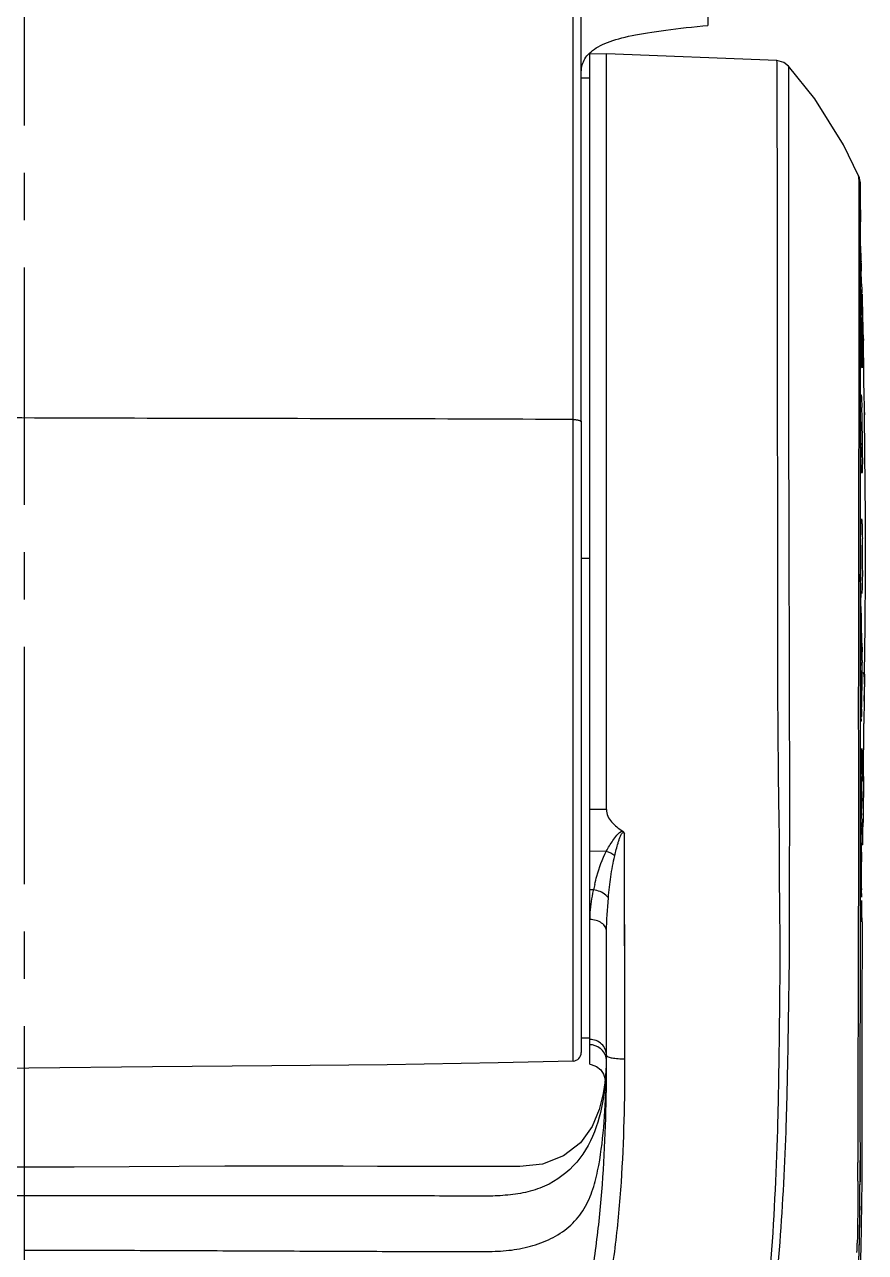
# Model space of a CAD drawing. Header units: millimetres. Extents: x 5828 to 6704, y 123 to 421.
# Drawn here: x 6373.27 to 6379.91, y 250.03 to 259.74 of the extents above; entities that cross this region are included whole.
import ezdxf

# ---------------------------------------------------------------- set-up
doc = ezdxf.new("R2010")
doc.units = ezdxf.units.MM
doc.linetypes.add('CENTER', pattern=[0.6, 0.375, -0.075, 0.075, -0.075])
doc.layers.add('中心线', color=7, linetype='Continuous')
doc.layers.add('外形图', color=7, linetype='Continuous')

msp = doc.modelspace()

# ---------------------------------------------------------------- linework, layer by layer
at = {"layer": '中心线', "linetype": 'CENTER', "ltscale": 5}
msp.add_line((6373.2689, 231.9387), (6373.2689, 279.9387), dxfattribs=at)
at = {"layer": '外形图', "color": 7, "linetype": 'Continuous'}
for p, q in [((6378.6689, 262.9404), (6378.6689, 259.729)), ((6377.6036, 256.6122), (6377.6034, 260.36)), ((6377.8689, 259.5036), (6377.7356, 259.5012)), ((6377.7356, 251.5131), (6377.7356, 259.5012)), ((6377.8686, 253.5281), (6377.8689, 259.5036)), ((6379.213, 259.4515), (6377.8689, 259.5036)), ((6379.3071, 259.4066), (6379.3071, 259.3604)), ((6377.7356, 259.3112), (6377.669, 259.3112)), ((6377.6036, 256.8711), (6377.6036, 259.03)), ((6379.8607, 258.5403), (6379.8612, 258.4983)), ((6379.861, 258.5264), (6379.8612, 258.4983)), ((6379.8612, 258.4983), (6379.8613, 258.4553)), ((6379.8742, 258.3927), (6379.8719, 258.4899)), ((6379.8719, 258.4899), (6379.8721, 256.417)), ((6379.8613, 258.4553), (6379.8615, 258.3974)), ((6379.8615, 258.3974), (6379.8616, 258.325)), ((6379.8765, 258.2882), (6379.8742, 258.3927)), ((6379.8616, 258.325), (6379.8617, 258.1907)), ((6379.8719, 258.3155), (6379.8719, 258.2781)), ((6379.879, 258.1747), (6379.8748, 258.3669)), ((6379.8779, 258.2264), (6379.8771, 258.2585)), ((6379.8617, 258.1907), (6379.8618, 258.027)), ((6379.8618, 258.027), (6379.8618, 257.9024)), ((6379.877, 257.9772), (6379.8767, 257.9929)), ((6379.8618, 257.9024), (6379.8618, 257.7658)), ((6379.8618, 257.7658), (6379.8618, 257.6932)), ((6379.8816, 257.7691), (6379.8812, 257.7868)), ((6379.8821, 257.7514), (6379.8816, 257.7691)), ((6379.8825, 257.7342), (6379.8821, 257.7514)), ((6379.8834, 257.7018), (6379.8825, 257.7342)), ((6379.8618, 257.6932), (6379.8617, 257.4588)), ((6379.8839, 257.6866), (6379.8834, 257.7018)), ((6379.8947, 257.436), (6379.8919, 257.5778)), ((6379.8617, 257.4588), (6379.8616, 257.2899)), ((6379.8757, 257.4178), (6379.8755, 257.4318)), ((6379.8851, 257.4381), (6379.8855, 257.42)), ((6379.8985, 257.232), (6379.8947, 257.436)), ((6379.8616, 257.2899), (6379.8614, 256.9267)), ((6379.8888, 257.2364), (6379.8891, 257.2079)), ((6379.8981, 257.2496), (6379.8981, 257.2497)), ((6379.8981, 257.2497), (6379.8981, 257.2463)), ((6379.8981, 257.2497), (6379.8981, 257.2496)), ((6379.8982, 257.2483), (6379.8981, 257.2496)), ((6379.8981, 257.2486), (6379.8982, 257.2385)), ((6379.8996, 257.1632), (6379.8985, 257.232)), ((6379.9015, 257.0383), (6379.8996, 257.1632)), ((6379.8829, 257.1031), (6379.8826, 257.1121)), ((6379.9023, 256.9911), (6379.9015, 257.0383)), ((6379.9026, 256.9676), (6379.9023, 256.9911)), ((6379.9029, 256.9497), (6379.9026, 256.9676)), ((6379.9056, 256.7743), (6379.9029, 256.9497)), ((6379.8614, 256.9267), (6379.8614, 256.8313)), ((6377.6039, 251.5395), (6377.6036, 256.749)), ((6379.8614, 256.8313), (6379.8612, 256.6358)), ((6379.906, 256.7461), (6379.9056, 256.7743)), ((6379.9072, 256.6545), (6379.906, 256.7461)), ((6379.9069, 256.6674), (6379.9073, 256.6502)), ((6379.9107, 256.345), (6379.9071, 256.6659)), ((6379.9072, 256.6516), (6379.9073, 256.6502)), ((6379.9073, 256.6502), (6379.9073, 256.6497)), ((6379.8612, 256.6358), (6379.8611, 256.5359)), ((6379.8611, 256.5359), (6379.8611, 256.4346)), ((6379.8721, 256.5166), (6379.8722, 255.7994)), ((6377.6035, 255.7207), (6377.6036, 256.3597)), ((6379.8611, 256.4346), (6379.861, 256.3322)), ((6379.8774, 256.3952), (6379.8771, 256.4084)), ((6379.861, 256.3322), (6379.8609, 256.2286)), ((6379.9141, 255.8452), (6379.9107, 256.345)), ((6379.8605, 255.806), (6379.8604, 255.6993)), ((6379.8722, 255.7994), (6379.8722, 255.6948)), ((6379.9145, 255.3927), (6379.9141, 255.8452)), ((6377.6035, 254.1978), (6377.6035, 255.7207)), ((6379.8604, 255.6993), (6379.8602, 255.5935)), ((6379.8722, 255.6948), (6379.8722, 255.5913)), ((6379.8602, 255.5935), (6379.8601, 255.4881)), ((6379.8722, 255.5913), (6379.8721, 255.4883)), ((6377.6689, 255.5164), (6377.7356, 255.5164)), ((6379.8601, 255.4881), (6379.8599, 255.3824)), ((6379.8721, 255.4883), (6379.8721, 255.3848)), ((6379.8599, 255.3824), (6379.8596, 255.1712)), ((6379.8743, 255.325), (6379.8721, 255.3848)), ((6379.8761, 255.27), (6379.8721, 255.3848)), ((6379.8721, 255.3848), (6379.8721, 255.2849)), ((6379.8756, 255.4184), (6379.8755, 255.4302)), ((6379.9124, 254.9806), (6379.9145, 255.3927)), ((6379.8761, 255.27), (6379.8743, 255.325)), ((6379.8721, 255.2849), (6379.8721, 255.1831)), ((6379.8596, 255.1712), (6379.859, 254.7466)), ((6379.8721, 255.1831), (6379.8721, 254.5751)), ((6379.9083, 254.5977), (6379.9124, 254.9806)), ((6379.859, 254.7466), (6379.8588, 254.6436)), ((6379.8889, 254.7063), (6379.889, 254.6901)), ((6379.8892, 254.6713), (6379.889, 254.6899)), ((6379.8586, 254.5473), (6379.8584, 254.4547)), ((6379.8721, 254.5751), (6379.8721, 254.4857)), ((6379.9083, 254.5977), (6379.903, 254.2078)), ((6379.8721, 254.4857), (6379.8721, 254.398)), ((6379.8721, 254.398), (6379.8721, 254.3133)), ((6379.8721, 254.3133), (6379.8721, 254.3041)), ((6379.8721, 254.3133), (6379.8721, 254.3042)), ((6377.6036, 253.0662), (6377.6035, 254.1978)), ((6379.8984, 253.7896), (6379.903, 254.2078)), ((6379.8591, 254.0242), (6379.8592, 254.0114)), ((6379.872, 253.9666), (6379.872, 253.9023)), ((6379.8598, 253.8982), (6379.8599, 253.8839)), ((6379.8598, 253.8932), (6379.8599, 253.8839)), ((6379.8599, 253.8839), (6379.8601, 253.8384)), ((6379.872, 253.9023), (6379.8719, 253.8376)), ((6379.8719, 253.8376), (6379.8719, 253.773)), ((6379.8814, 253.9066), (6379.8818, 253.9207)), ((6379.8881, 253.8484), (6379.8879, 253.8171)), ((6379.8719, 253.773), (6379.8719, 253.638)), ((6379.8791, 253.7887), (6379.8794, 253.8072)), ((6379.8879, 253.8171), (6379.8878, 253.8004)), ((6379.8984, 253.7896), (6379.8958, 253.4524)), ((6379.8604, 253.723), (6379.8604, 253.7015)), ((6379.8719, 253.638), (6379.8719, 253.5623)), ((6379.8606, 253.5648), (6379.8606, 253.5386)), ((6379.8606, 253.5386), (6379.8606, 253.5099)), ((6379.8719, 253.5623), (6379.8719, 253.4776)), ((6379.8774, 253.5995), (6379.8774, 253.617)), ((6379.8859, 253.6135), (6379.8857, 253.5952)), ((6377.8686, 253.5281), (6377.7356, 253.5292)), ((6379.8606, 253.5099), (6379.8606, 253.505)), ((6379.8606, 253.5098), (6379.8606, 253.5048)), ((6379.8606, 253.505), (6379.8606, 253.4717)), ((6379.8719, 253.4776), (6379.8719, 253.4715)), ((6379.8719, 253.4776), (6379.8719, 253.4715)), ((6379.8719, 253.4715), (6379.8719, 253.3826)), ((6379.8841, 253.4963), (6379.8838, 253.4823)), ((6379.8955, 253.4278), (6379.8958, 253.4551)), ((6379.8958, 253.4549), (6379.8956, 253.4255)), ((6379.886, 253.3301), (6379.8864, 253.3593)), ((6379.8864, 253.3593), (6379.8869, 253.3852)), ((6379.8948, 253.3482), (6379.8955, 253.4278)), ((6378.0136, 251.5572), (6378.0102, 253.3393)), ((6379.8849, 253.2458), (6379.8851, 253.2637)), ((6377.8661, 253.1972), (6377.7356, 253.1987)), ((6377.6037, 252.192), (6377.6036, 253.0662)), ((6379.8832, 253.0423), (6379.8833, 253.0591)), ((6379.8828, 252.969), (6379.8829, 252.9963)), ((6377.766, 252.8921), (6377.7356, 252.8925)), ((6377.765, 252.8869), (6377.766, 252.8921)), ((6377.765, 252.8869), (6377.766, 252.8921)), ((6379.886, 252.7629), (6379.8861, 252.7921)), ((6379.8861, 252.7921), (6379.8862, 252.8076)), ((6377.8689, 251.5831), (6377.8689, 252.5633)), ((6377.6689, 251.7221), (6377.6689, 251.7216)), ((6377.6689, 251.7216), (6377.7356, 251.7216)), ((6377.6689, 251.7216), (6377.6689, 251.6061)), ((6377.6039, 251.5395), (6377.6039, 251.5409)), ((6377.8234, 251.4692), (6377.8453, 251.4357)), ((6377.8453, 251.4357), (6377.8555, 251.4027)), ((6377.8572, 251.3828), (6377.843, 251.2835)), ((6377.857, 251.3717), (6377.8564, 251.3655)), ((6377.8564, 251.3655), (6377.8564, 251.3644)), ((6377.8564, 251.3655), (6377.8564, 251.3644)), ((6377.8571, 251.3721), (6377.8569, 251.3702)), ((6377.8571, 251.3732), (6377.857, 251.3715)), ((6379.8721, 250.7364), (6379.8721, 250.7534)), ((6379.855, 250.589), (6379.8548, 250.5594)), ((6379.855, 250.589), (6379.8549, 250.5594)), ((6379.8814, 250.0549), (6379.8876, 250.5914)), ((6379.8701, 250.3184), (6379.8714, 250.4929)), ((6379.8707, 250.3921), (6379.8705, 250.3599)), ((6379.867, 250.1243), (6379.8701, 250.3184)), ((6379.8598, 249.5385), (6379.8814, 250.0549)), ((6379.8624, 249.9506), (6379.867, 250.1243))]:
    msp.add_line(p, q, dxfattribs=at)
for points in [[(6377.6036, 259.03), (6377.6036, 259.3146), (6377.6036, 259.8728)], [(6377.7873, 259.5514), (6377.803, 259.5607), (6377.8197, 259.5696), (6377.8373, 259.5782), (6377.856, 259.5865), (6377.8757, 259.5945), (6377.8964, 259.6022), (6377.9182, 259.6097), (6377.9409, 259.6168), (6377.9648, 259.6237), (6377.9896, 259.6304), (6378.0153, 259.6368), (6378.0421, 259.643), (6378.0698, 259.6489), (6378.0986, 259.6547), (6378.1287, 259.6604), (6378.1601, 259.666), (6378.193, 259.6714), (6378.2272, 259.6768), (6378.2625, 259.682), (6378.2991, 259.6872), (6378.3367, 259.6922), (6378.3754, 259.6971), (6378.4152, 259.702), (6378.456, 259.7067), (6378.4979, 259.7114), (6378.5409, 259.7161), (6378.585, 259.7206), (6378.63, 259.7252), (6378.6689, 259.729)], [(6377.691, 259.4542), (6377.6975, 259.4657), (6377.705, 259.4772), (6377.7136, 259.4886), (6377.7233, 259.4997), (6377.734, 259.5107), (6377.7458, 259.5214), (6377.7586, 259.5317), (6377.7725, 259.5417), (6377.7873, 259.5514)], [(6377.669, 259.3586), (6377.6695, 259.3744), (6377.6709, 259.3895), (6377.6733, 259.4037), (6377.6765, 259.4172), (6377.6806, 259.43), (6377.6854, 259.4423), (6377.691, 259.4542)], [(6379.3072, 259.4066), (6379.269, 259.4365), (6379.213, 259.4515)], [(6379.3071, 259.4066), (6379.3071, 259.4057), (6379.3071, 259.4007), (6379.3071, 259.3604)], [(6379.8607, 258.5403), (6379.7413, 258.7848), (6379.5134, 259.1483), (6379.3071, 259.4066)], [(6379.8607, 258.5403), (6379.8608, 258.5393), (6379.8609, 258.5347), (6379.861, 258.5264)], [(6379.8719, 258.4899), (6379.8717, 258.4946), (6379.8711, 258.5015), (6379.8701, 258.5089), (6379.8686, 258.5165), (6379.8665, 258.5243), (6379.864, 258.5321), (6379.8607, 258.5403)], [(6379.9073, 256.6497), (6379.9073, 256.6503), (6379.9073, 256.6519)], [(6378.011, 253.0145), (6378.0107, 253.1729), (6378.0102, 253.3393)], [(6378.0136, 251.5572), (6378.0132, 251.7255), (6378.0128, 251.8929), (6378.0125, 252.0586), (6378.0123, 252.2223), (6378.012, 252.3838), (6378.0118, 252.5431), (6378.0115, 252.7009), (6378.011, 253.0145)], [(6379.8876, 250.5914), (6379.8881, 251.2011), (6379.8893, 251.8856), (6379.8918, 252.6397)], [(6377.6038, 251.7031), (6377.6037, 251.7847), (6377.6037, 251.8314), (6377.6037, 251.8821), (6377.6037, 251.9366), (6377.6037, 251.995), (6377.6037, 252.057), (6377.6037, 252.1227), (6377.6037, 252.192)], [(6377.6039, 251.5409), (6377.6038, 251.6377), (6377.6038, 251.6683), (6377.6038, 251.7031)], [(6371.2674, 251.4498), (6372.2957, 251.4708), (6373.3039, 251.485), (6374.2798, 251.4947), (6375.2231, 251.5031), (6376.1339, 251.513), (6377.0122, 251.5268), (6377.6039, 251.5395)], [(6377.7356, 251.5131), (6377.7477, 251.5115), (6377.7903, 251.496), (6377.8234, 251.4692)], [(6377.8555, 251.4027), (6377.8574, 251.3807), (6377.8571, 251.3732)], [(6377.843, 251.2835), (6377.8109, 251.1566), (6377.754, 251.0223), (6377.6614, 250.893), (6377.5284, 250.7882), (6377.3612, 250.7242), (6377.1827, 250.7044), (6376.9918, 250.7055), (6376.7807, 250.7057), (6376.5536, 250.7041), (6376.3134, 250.704), (6376.059, 250.7058), (6375.7879, 250.7078), (6375.4981, 250.7089), (6375.1869, 250.7086), (6374.8518, 250.7073), (6374.4896, 250.7052), (6374.0957, 250.7025), (6373.6617, 250.6997), (6373.2689, 250.6988)], [(6379.8714, 250.4929), (6379.8719, 250.6378), (6379.8721, 250.7364)], [(6373.2689, 250.6988), (6372.6521, 250.701), (6371.9304, 250.706), (6371.2689, 250.7088)]]:
    msp.add_lwpolyline(points, dxfattribs=at)
for centre, radius, start, end in [((6412.7374, 258.5986), 32.8662, 181.16938, 181.29061), ((6410.9391, 258.5572), 31.0675, 181.28898, 181.42104), ((6387.6453, 257.9042), 7.7644, 181.60599, 182.1416), ((6373.6367, 257.3404), 6.2488, 1.92678, 2.04171), ((6371.7105, 257.2762), 8.1761, 1.72126, 1.92294), ((6368.8531, 257.1899), 11.0347, 1.55902, 1.72334), ((6365.3712, 257.0954), 14.5179, 1.35272, 1.5579), ((6396.368, 257.6288), 16.4936, 180.7331, 180.93135), ((6397.2876, 257.6432), 17.4133, 180.9297, 181.12688), ((6361.1652, 256.9968), 18.7252, 1.12823, 1.29494), ((6360.1123, 256.9755), 19.7782, 0.93325, 1.12989), ((6396.3747, 257.6246), 16.5002, 181.12469, 181.34509), ((6393.9305, 257.567), 14.0553, 181.3439, 181.54348), ((6361.5926, 256.999), 18.2977, 0.7434, 0.93541), ((6390.3922, 257.4704), 10.5158, 181.5366, 181.79543), ((6387.5931, 257.3824), 7.7152, 181.7937, 182.00758), ((6372.8446, 256.4907), 7.045, 1.25999, 1.77012), ((6369.2419, 256.4066), 10.6486, 1.01322, 1.28606), ((6391.3901, 256.6245), 11.515, 180.14753, 180.4317), ((6367.0627, 256.3676), 12.8283, 0.72942, 1.01527), ((6392.2335, 256.6303), 12.3584, 180.42909, 180.7902), ((6391.6311, 256.6215), 11.7559, 180.78799, 181.03872), ((6366.2274, 256.3561), 13.6636, 0.42468, 0.73299), ((6367.2449, 256.3631), 12.6461, 0.17531, 0.42705), ((6389.7736, 256.5864), 9.8981, 181.10629, 181.3396), ((6387.8102, 256.5399), 7.9342, 181.33605, 181.6324), ((6370.1232, 256.3706), 9.7677, 359.64092, 0.18291), ((6390.2572, 255.5157), 10.382, 179.43448, 179.74151), ((6370.7302, 255.5491), 9.1608, 0.37982, 0.76231), ((6368.4427, 255.5321), 11.4484, 0.09278, 0.38945), ((6391.2832, 255.5106), 11.408, 179.73924, 180.14583), ((6390.9472, 255.5092), 11.072, 180.14283, 180.40857), ((6367.6529, 255.5301), 12.2382, 359.75164, 0.09591), ((6389.266, 255.4957), 9.3907, 180.47126, 180.74751), ((6368.4582, 255.526), 11.4328, 359.46025, 359.75473), ((6387.5357, 255.4731), 7.6603, 180.74731, 180.9942), ((6351.3076, 254.355), 28.5832, 0.98066, 1.83448), ((6380.8333, 254.7597), 0.9532, 176.33791, 176.81478), ((6374.9517, 254.7046), 4.9372, 0.19856, 0.81994), ((6372.2515, 254.6884), 7.6374, 0.13467, 0.25011), ((6392.6529, 254.4215), 12.7783, 179.073, 179.32579), ((6364.9846, 254.6982), 14.9044, 359.5436, 359.73852), ((6368.5916, 254.6837), 11.2974, 359.72865, 0.03251), ((6393.8841, 254.4064), 14.0096, 179.32345, 179.63758), ((6363.0967, 254.7127), 16.7923, 359.23332, 359.54521), ((6391.1494, 254.4139), 11.2748, 179.87457, 180.13417), ((6393.212, 254.41), 13.3375, 179.63464, 179.87716), ((6368.9589, 254.6143), 10.9293, 358.46655, 359.05172), ((6364.2003, 254.697), 15.6887, 359.03726, 359.23669), ((6370.9899, 254.514), 8.9164, 359.16741, 359.39364), ((6373.6029, 254.4864), 6.3032, 359.39249, 359.66286), ((6376.2983, 254.4738), 3.6078, 359.61201, 0.37781), ((6388.4912, 254.4073), 8.6167, 180.13181, 180.41015), ((6424.8162, 254.3304), 44.9581, 180.08698, 180.39023), ((6385.4957, 253.7659), 5.616, 178.16003, 178.42035), ((6391.3718, 253.618), 11.494, 178.56134, 179.05708), ((6395.5781, 253.5508), 15.7008, 179.33982, 179.62226), ((6394.9332, 253.5587), 15.0559, 179.12463, 179.34152), ((6347.9054, 254.0226), 31.9832, 359.36859, 359.50573), ((6394.9556, 253.5548), 15.0783, 179.62179, 179.76365), ((6392.8709, 253.5613), 12.9936, 179.8316, 180.03701), ((6390.5006, 253.5595), 10.6233, 180.03577, 180.24476), ((6360.8161, 253.8511), 19.0713, 358.93415, 359.23114), ((6372.7622, 253.6284), 7.1231, 358.61844, 358.82463), ((6387.3252, 253.2492), 7.4396, 178.63972, 178.95248), ((6404.8528, 252.9614), 24.9695, 179.15402, 179.30625), ((6414.5151, 252.8523), 34.6324, 179.44119, 179.56763), ((6379.2721, 252.5951), 1.5351, 167.19308, 168.84376), ((6369.096, 253.0559), 10.79, 358.98188, 359.19751), ((6377.6023, 251.6061), 0.0667, 271.37839, 359.99998), ((6377.7378, 251.5351), 0.1322, 47.6353, 51.92959), ((6375.6249, 251.5777), 2.2439, 354.67424, 358.96839), ((6370.3151, 251.5821), 7.5538, 358.32637, 0.00772), ((6375.9626, 251.5702), 1.9061, 357.00165, 357.94905), ((6360.0926, 251.5802), 17.7763, 359.15317, 0.00931), ((6375.7427, 251.5781), 2.1262, 357.94845, 358.90207), ((6375.5291, 251.5819), 2.3399, 358.90915, 359.60581), ((6375.3631, 251.5829), 2.5058, 359.60987, 0.00418), ((6376.3085, 251.5507), 1.5597, 355.18055, 357.05136), ((6318.8077, 250.7447), 61.0475, 359.85385, 359.992373), ((6349.1485, 250.6261), 30.7231, 359.56364, 359.87535), ((6361.6267, 250.5178), 18.2445, 358.68204, 359.50423), ((6365.0763, 250.4436), 14.7772, 358.37842, 358.66186), ((6365.8602, 250.4259), 14.01, 358.05591, 358.65956)]:
    msp.add_arc(centre, radius, start, end, dxfattribs=at)
for points, knots in [([(6377.6689, 256.5947), (6377.6689, 256.6675), (6377.6689, 257.1095), (6377.6689, 257.9209), (6377.6689, 259.029), (6377.6691, 259.8539), (6377.6689, 260.3096), (6377.6689, 260.3959)], [0, 0, 0, 0, 0.057386, 0.34889, 0.640394, 0.931897, 1, 1, 1, 1]), ([(6379.213, 259.4515), (6379.2138, 259.4515), (6379.2122, 259.4465), (6379.214, 259.4412), (6379.2132, 259.4284), (6379.2138, 259.4124), (6379.2138, 259.3911), (6379.2142, 259.3537), (6379.2145, 259.2954), (6379.2149, 259.2121), (6379.2151, 259.111), (6379.2153, 258.9926), (6379.2155, 258.8576), (6379.2157, 258.7065), (6379.2159, 258.4751), (6379.2162, 258.1517), (6379.2164, 257.7272), (6379.2169, 257.2603), (6379.2177, 256.7598), (6379.2186, 256.0537), (6379.2196, 255.336), (6379.2212, 254.6206), (6379.2202, 254.1839), (6379.2256, 253.8458), (6379.2265, 253.6032), (6379.2328, 253.3653), (6379.2337, 253.1272), (6379.2332, 252.8842), (6379.237, 252.6358), (6379.2385, 252.3824), (6379.2361, 252.0363), (6379.2311, 251.596), (6379.2189, 250.8795), (6379.178, 249.9755), (6379.0641, 248.8933), (6378.8657, 248.0063), (6378.6083, 247.3318), (6378.3647, 246.8501), (6378.0742, 246.3956), (6377.7991, 246.04), (6377.5645, 245.7676), (6377.383, 245.568), (6377.1955, 245.3743), (6377.0683, 245.2474), (6377.0057, 245.183)], [0, 0, 0, 0, 0.000159, 0.000635, 0.001427, 0.002534, 0.003955, 0.005687, 0.01008, 0.015691, 0.022494, 0.030457, 0.039544, 0.049712, 0.060912, 0.086187, 0.114888, 0.146463, 0.180305, 0.215763, 0.288787, 0.324954, 0.359957, 0.376805, 0.393111, 0.40885, 0.424762, 0.441114, 0.457811, 0.474848, 0.492192, 0.527565, 0.563593, 0.636631, 0.709891, 0.782728, 0.818987, 0.855165, 0.891331, 0.927539, 0.945665, 0.963794, 0.981896, 1, 1, 1, 1]), ([(6379.3071, 259.3604), (6379.3071, 259.1221), (6379.3063, 258.4072), (6379.3064, 257.0867), (6379.3083, 255.6964), (6379.3121, 254.7079), (6379.3122, 254.2518), (6379.3132, 254.0325), (6379.315, 253.818), (6379.3126, 253.6091), (6379.314, 253.4039), (6379.313, 253.1991), (6379.3104, 252.9913), (6379.3113, 252.7794), (6379.3125, 252.5639), (6379.3111, 252.2698), (6379.3048, 251.8956), (6379.2976, 251.4403), (6379.2815, 250.8229), (6379.2403, 250.0457), (6379.143, 249.1152), (6378.9677, 248.197), (6378.6628, 247.3156), (6378.3558, 246.7757), (6378.1818, 246.5217)], [0, 0, 0, 0, 0.054849, 0.164496, 0.30386, 0.374792, 0.391966, 0.408797, 0.425266, 0.441314, 0.456873, 0.472484, 0.488445, 0.504696, 0.521233, 0.538052, 0.572371, 0.607358, 0.64282, 0.714494, 0.786387, 0.857995, 0.92915, 1, 1, 1, 1]), ([(6379.8744, 258.1691), (6379.8744, 258.1733), (6379.8746, 258.1801), (6379.8741, 258.1898), (6379.8752, 258.1938), (6379.8743, 258.1977), (6379.8749, 258.1977)], [0, 0, 0, 0, 0.433359, 0.746582, 0.936067, 1, 1, 1, 1]), ([(6379.8767, 257.9929), (6379.8764, 258.0114), (6379.8754, 258.0701), (6379.8745, 258.1288), (6379.8744, 258.1691)], [0, 0, 0, 0, 0.313785, 1, 1, 1, 1]), ([(6379.8751, 257.6101), (6379.8752, 257.6146), (6379.8755, 257.6221), (6379.8754, 257.6327), (6379.8765, 257.6372), (6379.8761, 257.6413), (6379.8768, 257.6413)], [0, 0, 0, 0, 0.431967, 0.744682, 0.934364, 1, 1, 1, 1]), ([(6379.8768, 257.6413), (6379.8773, 257.6413), (6379.8773, 257.6387), (6379.8781, 257.6357), (6379.8784, 257.6289), (6379.8794, 257.6159), (6379.8804, 257.5935), (6379.8811, 257.5742), (6379.8815, 257.563)], [0, 0, 0, 0, 0.017408, 0.066551, 0.147563, 0.259856, 0.574424, 1, 1, 1, 1]), ([(6379.8755, 257.4318), (6379.8753, 257.4503), (6379.8748, 257.5097), (6379.8744, 257.5691), (6379.8751, 257.6101)], [0, 0, 0, 0, 0.311039, 1, 1, 1, 1]), ([(6379.8879, 257.5797), (6379.8878, 257.5813), (6379.8871, 257.5927), (6379.8866, 257.6042), (6379.8863, 257.6141)], [0, 0, 0, 0, 0.135807, 1, 1, 1, 1]), ([(6379.8883, 257.5777), (6379.8881, 257.5777), (6379.8882, 257.5788), (6379.888, 257.5792), (6379.8879, 257.5797)], [0, 0, 0, 0, 0.257695, 1, 1, 1, 1]), ([(6379.8887, 257.6038), (6379.8887, 257.6), (6379.8886, 257.5937), (6379.889, 257.5849), (6379.888, 257.5812), (6379.8888, 257.5777), (6379.8883, 257.5777)], [0, 0, 0, 0, 0.433681, 0.74681, 0.936111, 1, 1, 1, 1]), ([(6379.8891, 257.2079), (6379.8893, 257.1915), (6379.8898, 257.1392), (6379.8901, 257.0868), (6379.8895, 257.0508)], [0, 0, 0, 0, 0.312051, 1, 1, 1, 1]), ([(6379.8879, 257.0213), (6379.8874, 257.0213), (6379.8874, 257.024), (6379.8866, 257.0272), (6379.8862, 257.0343), (6379.8852, 257.0478), (6379.8841, 257.0713), (6379.8833, 257.0914), (6379.8829, 257.1031)], [0, 0, 0, 0, 0.017418, 0.066655, 0.147804, 0.260243, 0.574938, 1, 1, 1, 1]), ([(6379.8895, 257.0508), (6379.8895, 257.0465), (6379.8892, 257.0394), (6379.8892, 257.0295), (6379.8882, 257.0252), (6379.8885, 257.0213), (6379.8879, 257.0213)], [0, 0, 0, 0, 0.432133, 0.744745, 0.934295, 1, 1, 1, 1]), ([(6379.8752, 256.5948), (6379.8751, 256.6133), (6379.8752, 256.6733), (6379.8755, 256.7333), (6379.877, 256.7747)], [0, 0, 0, 0, 0.308463, 1, 1, 1, 1]), ([(6379.877, 256.7747), (6379.8772, 256.7796), (6379.8776, 256.7878), (6379.878, 256.7992), (6379.8792, 256.8042), (6379.8792, 256.8086), (6379.88, 256.8086)], [0, 0, 0, 0, 0.430306, 0.742405, 0.932352, 1, 1, 1, 1]), ([(6379.88, 256.8086), (6379.8805, 256.8086), (6379.8808, 256.8057), (6379.8817, 256.802), (6379.8823, 256.7942), (6379.8827, 256.7884), (6379.883, 256.785)], [0, 0, 0, 0, 0.06937, 0.25878, 0.569808, 1, 1, 1, 1]), ([(6379.883, 256.785), (6379.8833, 256.7802), (6379.8847, 256.7546), (6379.8856, 256.729), (6379.8862, 256.7083)], [0, 0, 0, 0, 0.190124, 1, 1, 1, 1]), ([(6377.6036, 256.6122), (6377.0757, 256.6149), (6376.0198, 256.6183), (6374.436, 256.6208), (6373.1161, 256.6246), (6372.0604, 256.6307), (6371.5326, 256.6349), (6371.2688, 256.6373)], [0, 0, 0, 0, 0.25001, 0.500036, 0.750049, 0.875038, 1, 1, 1, 1]), ([(6377.6036, 256.6122), (6377.6079, 256.6121), (6377.6162, 256.6119), (6377.6284, 256.6109), (6377.6396, 256.6093), (6377.6494, 256.6072), (6377.6575, 256.6047), (6377.6629, 256.6022), (6377.6661, 256.5999), (6377.6677, 256.5982), (6377.6687, 256.5965), (6377.6689, 256.5953), (6377.6689, 256.5947)], [0, 0, 0, 0, 0.181959, 0.356926, 0.518889, 0.662469, 0.783288, 0.878531, 0.916489, 0.948498, 0.975665, 1, 1, 1, 1]), ([(6379.8835, 256.2122), (6379.883, 256.2184), (6379.8812, 256.2523), (6379.8801, 256.2862), (6379.8793, 256.3139)], [0, 0, 0, 0, 0.182694, 1, 1, 1, 1]), ([(6379.8908, 256.3094), (6379.8907, 256.2997), (6379.8904, 256.2681), (6379.8899, 256.2366), (6379.889, 256.2147)], [0, 0, 0, 0, 0.30825, 1, 1, 1, 1]), ([(6379.8609, 256.2286), (6379.8609, 256.1937), (6379.8607, 256.0528), (6379.8606, 255.912), (6379.8605, 255.806)], [0, 0, 0, 0, 0.247599, 1, 1, 1, 1]), ([(6379.8865, 256.1886), (6379.8859, 256.1886), (6379.8856, 256.1916), (6379.8847, 256.1952), (6379.8842, 256.2031), (6379.8837, 256.2088), (6379.8835, 256.2122)], [0, 0, 0, 0, 0.069291, 0.258714, 0.569774, 1, 1, 1, 1]), ([(6379.889, 256.2147), (6379.8889, 256.211), (6379.8885, 256.2046), (6379.8881, 256.1959), (6379.8872, 256.1919), (6379.8871, 256.1886), (6379.8865, 256.1886)], [0, 0, 0, 0, 0.430712, 0.742186, 0.931586, 1, 1, 1, 1]), ([(6379.8757, 255.6182), (6379.8759, 255.637), (6379.8768, 255.6969), (6379.8778, 255.7568), (6379.8802, 255.7978)], [0, 0, 0, 0, 0.313778, 1, 1, 1, 1]), ([(6379.8802, 255.7978), (6379.8804, 255.802), (6379.8809, 255.8089), (6379.8816, 255.8184), (6379.8826, 255.8228), (6379.8829, 255.8264), (6379.8836, 255.8264)], [0, 0, 0, 0, 0.429659, 0.740887, 0.930593, 1, 1, 1, 1]), ([(6379.8836, 255.8264), (6379.8845, 255.8264), (6379.8846, 255.821), (6379.8861, 255.8148), (6379.8866, 255.8008), (6379.8876, 255.7834), (6379.8884, 255.7607), (6379.8894, 255.7229), (6379.8899, 255.6925), (6379.8902, 255.671)], [0, 0, 0, 0, 0.018313, 0.069646, 0.153781, 0.26938, 0.414502, 0.586677, 1, 1, 1, 1]), ([(6379.8721, 255.3847), (6379.8714, 255.3837), (6379.8665, 255.3835), (6379.8628, 255.3826), (6379.8599, 255.3824)], [0, 0, 0, 0, 0.296859, 1, 1, 1, 1]), ([(6379.8906, 255.4183), (6379.8904, 255.3994), (6379.8896, 255.3388), (6379.8886, 255.2783), (6379.8864, 255.2367)], [0, 0, 0, 0, 0.312055, 1, 1, 1, 1]), ([(6379.883, 255.2064), (6379.8822, 255.2064), (6379.882, 255.211), (6379.8807, 255.2163), (6379.8802, 255.2282), (6379.8792, 255.2431), (6379.8785, 255.2625), (6379.8774, 255.2952), (6379.8769, 255.3215), (6379.8766, 255.3401)], [0, 0, 0, 0, 0.018233, 0.068956, 0.152164, 0.266765, 0.411131, 0.583183, 1, 1, 1, 1]), ([(6379.8763, 254.6282), (6379.8766, 254.6473), (6379.8778, 254.7088), (6379.8792, 254.7703), (6379.8816, 254.8127)], [0, 0, 0, 0, 0.310799, 1, 1, 1, 1]), ([(6379.8821, 254.8206), (6379.8823, 254.824), (6379.8827, 254.8297), (6379.8833, 254.8376), (6379.8842, 254.8412), (6379.8844, 254.8442), (6379.885, 254.8442)], [0, 0, 0, 0, 0.430479, 0.741677, 0.931086, 1, 1, 1, 1]), ([(6379.885, 254.8442), (6379.8862, 254.8442), (6379.8855, 254.8366), (6379.8867, 254.8334), (6379.8869, 254.8298)], [0, 0, 0, 0, 0.257837, 1, 1, 1, 1]), ([(6379.8869, 254.8298), (6379.8871, 254.8264), (6379.8879, 254.8083), (6379.8882, 254.7901), (6379.8884, 254.7752)], [0, 0, 0, 0, 0.18363, 1, 1, 1, 1]), ([(6379.89, 254.6069), (6379.8909, 254.6084), (6379.8929, 254.6116), (6379.8984, 254.6087), (6379.8999, 254.6012), (6379.9024, 254.5902), (6379.9037, 254.5738), (6379.9056, 254.5425), (6379.9059, 254.5165), (6379.9061, 254.4976)], [0, 0, 0, 0, 0.042515, 0.071284, 0.127865, 0.222322, 0.356418, 0.530652, 1, 1, 1, 1]), ([(6379.8788, 254.2242), (6379.8781, 254.2242), (6379.8782, 254.2283), (6379.8771, 254.2331), (6379.8768, 254.2438), (6379.8761, 254.2573), (6379.8757, 254.2749), (6379.8751, 254.3046), (6379.8749, 254.3286), (6379.8748, 254.3456)], [0, 0, 0, 0, 0.01773, 0.067976, 0.150638, 0.264718, 0.408751, 0.580865, 1, 1, 1, 1]), ([(6379.8843, 254.3218), (6379.8841, 254.3153), (6379.8835, 254.2932), (6379.8827, 254.2711), (6379.8819, 254.2555)], [0, 0, 0, 0, 0.295222, 1, 1, 1, 1]), ([(6379.8815, 254.2478), (6379.8813, 254.2444), (6379.8809, 254.2387), (6379.8804, 254.2307), (6379.8795, 254.2272), (6379.8794, 254.2242), (6379.8788, 254.2242)], [0, 0, 0, 0, 0.431017, 0.742483, 0.93183, 1, 1, 1, 1]), ([(6379.8826, 253.9462), (6379.8827, 253.95), (6379.8831, 253.9631), (6379.8836, 253.9762), (6379.8841, 253.9855)], [0, 0, 0, 0, 0.2887, 1, 1, 1, 1]), ([(6379.8841, 253.9855), (6379.8843, 253.9893), (6379.8847, 253.9955), (6379.8849, 254.0043), (6379.886, 254.0081), (6379.8857, 254.0115), (6379.8863, 254.0115)], [0, 0, 0, 0, 0.432343, 0.744808, 0.934267, 1, 1, 1, 1]), ([(6379.8863, 254.0115), (6379.8872, 254.0115), (6379.8862, 254.0056), (6379.8879, 253.9993), (6379.8875, 253.9845), (6379.8881, 253.9662), (6379.8881, 253.9424), (6379.8883, 253.9027), (6379.8882, 253.8709), (6379.8881, 253.8484)], [0, 0, 0, 0, 0.017538, 0.068885, 0.153328, 0.269372, 0.414928, 0.587369, 1, 1, 1, 1]), ([(6377.8686, 253.5281), (6377.8683, 253.5103), (6377.8759, 253.4737), (6377.9073, 253.4276), (6377.949, 253.3894), (6377.9803, 253.3676), (6377.9966, 253.3572)], [0, 0, 0, 0, 0.24019, 0.486525, 0.740634, 1, 1, 1, 1]), ([(6379.8802, 253.3915), (6379.8795, 253.3915), (6379.8801, 253.3958), (6379.8788, 253.4004), (6379.8789, 253.4114), (6379.8783, 253.425), (6379.8781, 253.4427), (6379.8776, 253.4728), (6379.8775, 253.497), (6379.8774, 253.5141)], [0, 0, 0, 0, 0.017226, 0.067393, 0.150101, 0.264292, 0.408466, 0.580719, 1, 1, 1, 1]), ([(6379.8889, 253.4551), (6379.8891, 253.4551), (6379.8889, 253.454), (6379.8891, 253.4536), (6379.8891, 253.4531)], [0, 0, 0, 0, 0.253775, 1, 1, 1, 1]), ([(6379.8891, 253.4531), (6379.8892, 253.4517), (6379.8894, 253.4416), (6379.8894, 253.4315), (6379.8894, 253.4228)], [0, 0, 0, 0, 0.13904, 1, 1, 1, 1]), ([(6377.8661, 253.1972), (6377.8826, 253.2266), (6377.9091, 253.2716), (6377.9486, 253.3268), (6377.978, 253.3558), (6377.9966, 253.3572)], [0, 0, 0, 0, 0.481926, 0.733856, 1, 1, 1, 1]), ([(6377.933, 253.1624), (6377.937, 253.1791), (6377.9454, 253.2126), (6377.9566, 253.2544), (6377.9668, 253.2878), (6377.9739, 253.3084), (6377.9809, 253.3249), (6377.9869, 253.3363), (6377.9969, 253.3496), (6378.0073, 253.3429), (6378.0102, 253.3393)], [0, 0, 0, 0, 0.24486, 0.491639, 0.615858, 0.740856, 0.803861, 0.867619, 0.933725, 1, 1, 1, 1]), ([(6379.8605, 253.3917), (6379.8601, 253.1762), (6379.8579, 252.7406), (6379.8571, 252.0814), (6379.8545, 251.4119), (6379.8553, 250.9625), (6379.8552, 250.7365)], [0, 0, 0, 0, 0.243549, 0.492206, 0.744752, 1, 1, 1, 1]), ([(6379.8719, 253.3826), (6379.8718, 252.9197), (6379.8727, 252.2191), (6379.8703, 251.278), (6379.8721, 250.7997), (6379.8716, 250.5593)], [0, 0, 0, 0, 0.491789, 0.744542, 1, 1, 1, 1]), ([(6379.8824, 253.4255), (6379.8822, 253.4206), (6379.8818, 253.4124), (6379.8818, 253.4009), (6379.8804, 253.396), (6379.881, 253.3915), (6379.8802, 253.3915)], [0, 0, 0, 0, 0.431786, 0.744776, 0.934748, 1, 1, 1, 1]), ([(6379.8939, 253.2494), (6379.894, 253.2583), (6379.8943, 253.2912), (6379.8946, 253.3242), (6379.8948, 253.3482)], [0, 0, 0, 0, 0.269302, 1, 1, 1, 1]), ([(6377.7752, 252.9354), (6377.7803, 252.9577), (6377.803, 253.0473), (6377.8337, 253.1356), (6377.8661, 253.1972)], [0, 0, 0, 0, 0.24767, 1, 1, 1, 1]), ([(6377.883, 252.8288), (6377.8881, 252.885), (6377.9009, 252.9968), (6377.92, 253.1079), (6377.933, 253.1624)], [0, 0, 0, 0, 0.501867, 1, 1, 1, 1]), ([(6379.8833, 252.8351), (6379.8826, 252.8351), (6379.884, 252.8399), (6379.8824, 252.8449), (6379.8831, 252.857), (6379.8827, 252.8718), (6379.8828, 252.8913), (6379.8827, 252.924), (6379.8828, 252.9503), (6379.8828, 252.969)], [0, 0, 0, 0, 0.016934, 0.067338, 0.150511, 0.265245, 0.409867, 0.582271, 1, 1, 1, 1]), ([(6377.7379, 252.6585), (6377.7379, 252.6771), (6377.741, 252.7538), (6377.7535, 252.8299), (6377.765, 252.8869)], [0, 0, 0, 0, 0.242486, 1, 1, 1, 1]), ([(6377.883, 252.8288), (6377.8775, 252.8372), (6377.8466, 252.8708), (6377.8008, 252.8878), (6377.766, 252.8921)], [0, 0, 0, 0, 0.222985, 1, 1, 1, 1]), ([(6379.8842, 252.8642), (6379.8841, 252.86), (6379.8838, 252.853), (6379.8842, 252.8431), (6379.8829, 252.839), (6379.884, 252.8351), (6379.8833, 252.8351)], [0, 0, 0, 0, 0.433368, 0.746692, 0.936269, 1, 1, 1, 1]), ([(6379.8863, 252.6397), (6379.8856, 252.6397), (6379.8869, 252.6441), (6379.8854, 252.6487), (6379.8861, 252.6597), (6379.8857, 252.6734), (6379.8858, 252.6912), (6379.8858, 252.7213), (6379.8859, 252.7457), (6379.886, 252.7629)], [0, 0, 0, 0, 0.01683, 0.066917, 0.149635, 0.263889, 0.408158, 0.580521, 1, 1, 1, 1]), ([(6379.8873, 252.6716), (6379.8872, 252.667), (6379.8868, 252.6594), (6379.8873, 252.6485), (6379.8858, 252.6441), (6379.887, 252.6397), (6379.8863, 252.6397)], [0, 0, 0, 0, 0.432968, 0.746379, 0.936163, 1, 1, 1, 1]), ([(6377.8689, 252.5633), (6377.8689, 252.5759), (6377.8609, 252.6029), (6377.8298, 252.634), (6377.7861, 252.6539), (6377.7528, 252.6585), (6377.7356, 252.6585)], [0, 0, 0, 0, 0.210585, 0.446128, 0.713012, 1, 1, 1, 1]), ([(6377.8689, 251.5831), (6377.8689, 251.6157), (6377.8388, 251.6844), (6377.7694, 251.7099), (6377.7356, 251.7099)], [0, 0, 0, 0, 0.49111, 1, 1, 1, 1]), ([(6377.8685, 251.5374), (6377.8688, 251.555), (6377.8617, 251.5911), (6377.8401, 251.6208), (6377.8269, 251.6328)], [0, 0, 0, 0, 0.496994, 1, 1, 1, 1]), ([(6373.2689, 247.4592), (6373.5961, 247.4592), (6374.0855, 247.4631), (6374.7352, 247.482), (6375.2157, 247.5077), (6375.6882, 247.5561), (6376.1494, 247.6379), (6376.593, 247.7693), (6377.0069, 247.9736), (6377.3553, 248.2841), (6377.6004, 248.6874), (6377.7594, 249.1375), (6377.8705, 249.6086), (6377.9458, 250.0917), (6378.0039, 250.7419), (6378.0144, 251.2317), (6378.0136, 251.5572)], [0, 0, 0, 0, 0.128294, 0.19189, 0.254843, 0.31694, 0.378062, 0.438257, 0.497847, 0.557598, 0.618523, 0.680821, 0.74413, 0.8081, 0.872369, 1, 1, 1, 1]), ([(6377.8689, 251.5831), (6377.8689, 251.578), (6377.8873, 251.5685), (6377.9157, 251.5628), (6377.9618, 251.5575), (6377.9954, 251.5569), (6378.0136, 251.5572)], [0, 0, 0, 0, 0.102249, 0.32217, 0.637856, 1, 1, 1, 1]), ([(6377.8564, 251.3644), (6377.8573, 251.3654), (6377.8568, 251.3708), (6377.8593, 251.3807), (6377.8605, 251.3982), (6377.862, 251.4117), (6377.8627, 251.4197)], [0, 0, 0, 0, 0.068166, 0.259183, 0.570727, 1, 1, 1, 1]), ([(6377.8592, 251.3695), (6377.8492, 251.2635), (6377.8138, 251.0524), (6377.6768, 250.7577), (6377.467, 250.5792), (6377.2667, 250.5047), (6377.1084, 250.4777), (6376.9486, 250.4699), (6376.7353, 250.4699), (6376.4686, 250.4727), (6376.1487, 250.4725), (6375.8287, 250.4721), (6375.5087, 250.4723), (6375.0821, 250.473), (6374.5488, 250.4727), (6373.9089, 250.472), (6373.4822, 250.4721), (6373.2689, 250.472)], [0, 0, 0, 0, 0.062459, 0.124708, 0.186752, 0.21798, 0.249233, 0.280508, 0.311789, 0.374354, 0.436919, 0.499483, 0.562048, 0.624613, 0.749742, 0.874871, 1, 1, 1, 1]), ([(6373.2689, 250.0442), (6373.5009, 250.0443), (6373.9648, 250.043), (6374.6606, 250.0402), (6375.2404, 250.0375), (6375.7043, 250.0359), (6376.0522, 250.0343), (6376.4002, 250.033), (6376.6901, 250.033), (6376.922, 250.0311), (6377.0959, 250.0381), (6377.2673, 250.0693), (6377.4301, 250.1287), (6377.5757, 250.2207), (6377.6873, 250.3506), (6377.7585, 250.5053), (6377.8152, 250.7272), (6377.8498, 251.0143), (6377.8623, 251.2455), (6377.8657, 251.3614)], [0, 0, 0, 0, 0.125494, 0.250986, 0.376478, 0.439223, 0.50197, 0.564716, 0.627462, 0.658835, 0.690195, 0.721508, 0.75268, 0.783443, 0.813657, 0.843905, 0.874739, 0.937265, 1, 1, 1, 1]), ([(6373.2689, 247.5279), (6373.5791, 247.5279), (6374.0433, 247.5317), (6374.6597, 247.5508), (6375.1162, 247.5755), (6375.5656, 247.6206), (6376.0049, 247.6948), (6376.4288, 247.8107), (6376.8269, 247.9875), (6377.171, 248.2576), (6377.4161, 248.6236), (6377.574, 249.0389), (6377.6872, 249.4767), (6377.7708, 249.9288), (6377.8426, 250.543), (6377.8624, 251.0079), (6377.867, 251.3175)], [0, 0, 0, 0, 0.128754, 0.19266, 0.255975, 0.318479, 0.380046, 0.440678, 0.500477, 0.559772, 0.619601, 0.680784, 0.743438, 0.807144, 0.871472, 1, 1, 1, 1])]:
    msp.add_open_spline(points, degree=3, knots=knots, dxfattribs=at)
for points in [[(6379.878, 257.9279), (6379.8777, 257.9443), (6379.8773, 257.9607), (6379.877, 257.9772)], [(6377.6689, 256.5947), (6377.6689, 254.9705), (6377.669, 253.3463), (6377.6689, 251.7221)], [(6379.8588, 254.6436), (6379.8588, 254.6115), (6379.8587, 254.5794), (6379.8586, 254.5473)], [(6379.8584, 254.4547), (6379.8583, 254.4238), (6379.8582, 254.3928), (6379.8582, 254.3618)], [(6379.8582, 254.3618), (6379.8582, 254.3286), (6379.8581, 254.2954), (6379.8582, 254.2622)], [(6379.8721, 254.3041), (6379.8721, 254.1916), (6379.872, 254.0791), (6379.872, 253.9666)], [(6379.8592, 254.0114), (6379.8594, 253.9737), (6379.8596, 253.9359), (6379.8598, 253.8982)], [(6379.8601, 253.8384), (6379.8602, 253.8), (6379.8603, 253.7615), (6379.8604, 253.723)], [(6379.8878, 253.8004), (6379.8877, 253.7825), (6379.8875, 253.7646), (6379.8874, 253.7467)], [(6379.8605, 253.7016), (6379.8606, 253.656), (6379.8606, 253.6104), (6379.8606, 253.5648)], [(6379.8866, 253.6701), (6379.8864, 253.6513), (6379.8862, 253.6324), (6379.8859, 253.6135)], [(6379.8606, 253.4717), (6379.8606, 253.445), (6379.8605, 253.4184), (6379.8605, 253.3917)], [(6377.9966, 253.3572), (6378.0029, 253.3532), (6378.0075, 253.3463), (6378.0102, 253.3393)], [(6377.933, 253.1624), (6377.9131, 253.1778), (6377.8901, 253.1898), (6377.8661, 253.1972)], [(6379.8843, 253.1901), (6379.8845, 253.2087), (6379.8847, 253.2272), (6379.8849, 253.2458)], [(6379.8833, 253.0591), (6379.8834, 253.0773), (6379.8835, 253.0955), (6379.8836, 253.1137)], [(6379.8829, 252.9963), (6379.883, 253.0116), (6379.8831, 253.0269), (6379.8832, 253.0423)], [(6377.8689, 252.5633), (6377.8689, 252.6519), (6377.875, 252.7405), (6377.883, 252.8288)], [(6377.8193, 251.6392), (6377.7961, 251.6574), (6377.7651, 251.6679), (6377.7356, 251.6681)], [(6379.8549, 250.5594), (6379.8544, 250.4058), (6379.8531, 250.2521), (6379.8495, 250.0985)], [(6373.2689, 250.472), (6372.6018, 250.4723), (6371.9346, 250.4733), (6371.2675, 250.4727)]]:
    msp.add_open_spline(points, degree=3, dxfattribs=at)

doc.saveas('drawing.dxf')
